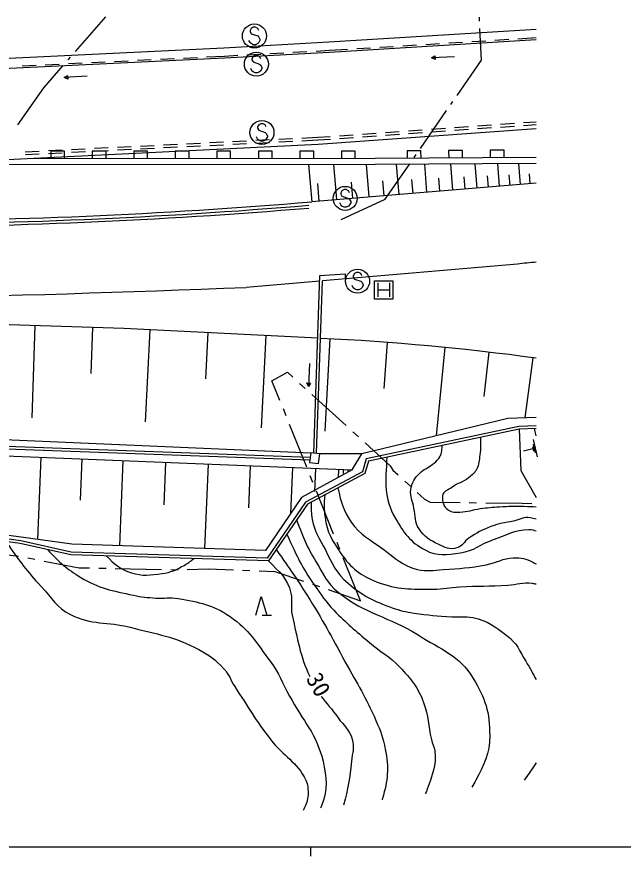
# Model space of a CAD drawing. Units: millimetres, scale not verified. Extents: x 40000 to 680000, y 20000 to 380000.
# Drawn here: x 236154 to 301884, y 204000 to 294937 of the extents above; entities that cross this region are included whole.
import ezdxf
from ezdxf.enums import TextEntityAlignment as Align

# ---------------------------------------------------------------- set-up
doc = ezdxf.new("R2010")
doc.units = ezdxf.units.MM
doc.header["$LTSCALE"] = 1000
for name, color, linetype, lineweight in [('M-BGD', 7, 'Continuous', 25), ('M-BMK-ROW', 30, 'Continuous', 25), ('M-STR-STRC', 7, 'Continuous', 25), ('M-TTL-BAND', 7, 'Continuous', 25)]:
    doc.layers.add(name, color=color, linetype=linetype, lineweight=lineweight)
doc.styles.add('ＭＳ ゴシック', font='')
doc.styles.get('ＭＳ ゴシック').set_extended_font_data('MS Gothic')

msp = doc.modelspace()

# ---------------------------------------------------------------- linework, layer by layer
at = {"layer": 'M-BGD'}
for p, q in [((245765, 294937), (242478, 291169)), ((286315, 294479), (286294, 294879)), ((286537, 290254), (286357, 293680)), ((280488, 291947), (281985, 292038)), ((282983, 292099), (284480, 292190)), ((285478, 292251), (286976, 292343)), ((287974, 292403), (289471, 292495)), ((290469, 292556), (292437, 292676)), ((263594, 290957), (265092, 291039)), ((266090, 291093), (267588, 291175)), ((268587, 291230), (270035, 291310)), ((270035, 291310), (272003, 291430)), ((273002, 291490), (274499, 291582)), ((275497, 291643), (276994, 291734)), ((277992, 291795), (279489, 291886)), ((241952, 290566), (241689, 290265)), ((246739, 290105), (248237, 290178)), ((249236, 290226), (250734, 290299)), ((251733, 290348), (253231, 290421)), ((254230, 290470), (255728, 290543)), ((256727, 290592), (258651, 290686)), ((258651, 290686), (260099, 290765)), ((261098, 290820), (262596, 290902)), ((281104, 290490), (281469, 290695)), ((283601, 290611), (281104, 290490)), ((281487, 290321), (281104, 290490)), ((281469, 290695), (281487, 290321)), ((283880, 286420), (286537, 290254)), ((236751, 289617), (238249, 289690)), ((241163, 289662), (239053, 287243)), ((239248, 289739), (240746, 289812)), ((241745, 289861), (243243, 289934)), ((244242, 289983), (245740, 290056)), ((241305, 288352), (241667, 288564)), ((243800, 288515), (241305, 288352)), ((241692, 288190), (241305, 288352)), ((241667, 288564), (241692, 288190)), ((239053, 287243), (236214, 283248)), ((283197, 285434), (283425, 285763)), ((279894, 280666), (282741, 284776)), ((282604, 282836), (281107, 282729)), ((285097, 283013), (283601, 282907)), ((287591, 283190), (286095, 283084)), ((287600, 282890), (286104, 282784)), ((290085, 283368), (288589, 283261)), ((290094, 283068), (288598, 282961)), ((292437, 283535), (291082, 283439)), ((292437, 283234), (291091, 283138)), ((270135, 281949), (268780, 281853)), ((272629, 282127), (271133, 282020)), ((275123, 282304), (273626, 282198)), ((275132, 282004), (273635, 281898)), ((277616, 282481), (276120, 282375)), ((277625, 282181), (276129, 282075)), ((280110, 282659), (278614, 282552)), ((280119, 282358), (278623, 282252)), ((282613, 282536), (281116, 282429)), ((285106, 282713), (283610, 282607)), ((253559, 281098), (252061, 281024)), ((256056, 281222), (254558, 281148)), ((258553, 281346), (257055, 281272)), ((258566, 281046), (257068, 280972)), ((261050, 281470), (259551, 281396)), ((261063, 281170), (259565, 281096)), ((263547, 281594), (262048, 281519)), ((263560, 281294), (262062, 281220)), ((266043, 281717), (264545, 281643)), ((266057, 281418), (264559, 281343)), ((268780, 281853), (267042, 281767)), ((268798, 281554), (267056, 281467)), ((270144, 281649), (268798, 281554)), ((272638, 281827), (271142, 281720)), ((238577, 280356), (237079, 280281)), ((241074, 280479), (239576, 280405)), ((241088, 280180), (239590, 280105)), ((241335, 280363), (239835, 280363)), ((239835, 280363), (239835, 279563)), ((241335, 279563), (241335, 280363)), ((243571, 280603), (242073, 280529)), ((243585, 280303), (242087, 280229)), ((245835, 280366), (244335, 280365)), ((244335, 280365), (244335, 279565)), ((246068, 280727), (244570, 280653)), ((246082, 280427), (244584, 280353)), ((245835, 279566), (245835, 280366)), ((248565, 280851), (247067, 280776)), ((248579, 280551), (247080, 280477)), ((250335, 280368), (248835, 280367)), ((248835, 280367), (248835, 279567)), ((251062, 280975), (249564, 280900)), ((251076, 280675), (249577, 280601)), ((250335, 279568), (250335, 280368)), ((253572, 280799), (252074, 280724)), ((254835, 280370), (253335, 280369)), ((253335, 280369), (253335, 279569)), ((256069, 280922), (254571, 280848)), ((254835, 279570), (254835, 280370)), ((259335, 280372), (257835, 280371)), ((257835, 280371), (257835, 279571)), ((259335, 279572), (259335, 280372)), ((263835, 280374), (262335, 280373)), ((262335, 280373), (262335, 279573)), ((263835, 279574), (263835, 280374)), ((268335, 280376), (266835, 280376)), ((266835, 280376), (266835, 279576)), ((268335, 279576), (268335, 280376)), ((272835, 280378), (271335, 280378)), ((271335, 280378), (271335, 279578)), ((272835, 279578), (272835, 280378)), ((279964, 280416), (278464, 280405)), ((278464, 280405), (278470, 279605)), ((279970, 279616), (279964, 280416)), ((284464, 280448), (282964, 280437)), ((282964, 280437), (282970, 279637)), ((284470, 279648), (284464, 280448)), ((288964, 280481), (287464, 280470)), ((287464, 280470), (287470, 279670)), ((288970, 279681), (288964, 280481)), ((238591, 280056), (237093, 279982)), ((279210, 279680), (279438, 280009)), ((267775, 278917), (268138, 274905)), ((270829, 275126), (270517, 278918)), ((274334, 275415), (274046, 278920)), ((276098, 275189), (278755, 279023)), ((277589, 275682), (277321, 278937)), ((280616, 275931), (280367, 278959)), ((283433, 276163), (283201, 278980)), ((286053, 276379), (285837, 278999)), ((288490, 276579), (288289, 279017)), ((290757, 276766), (290571, 279033)), ((282024, 276047), (281908, 277456)), ((284743, 276271), (284635, 277581)), ((287271, 276479), (287171, 277698)), ((289624, 276673), (289530, 277806)), ((291812, 276853), (291725, 277907)), ((292437, 276904), (268138, 274905)), ((268933, 274970), (268777, 276866)), ((272582, 275270), (272437, 277023)), ((275961, 275548), (275827, 277176)), ((279102, 275807), (278978, 277321)), ((271299, 272988), (276098, 275189)), ((290413, 268153), (269296, 266329)), ((268994, 266303), (261004, 265612)), ((268652, 247650), (269296, 266329)), ((274915, 264349), (274915, 266349)), ((274915, 266349), (276915, 266349)), ((275290, 266099), (275290, 264599)), ((276540, 266099), (276540, 264599)), ((276915, 266349), (276915, 264349)), ((275290, 265349), (276540, 265349)), ((276915, 264349), (274915, 264349)), ((238114, 261492), (237796, 251497)), ((244352, 261293), (244193, 256296)), ((250587, 261040), (250077, 251053)), ((256864, 260720), (256608, 255726)), ((263140, 260399), (262630, 250412)), ((270080, 260046), (269556, 250060)), ((276312, 259653), (275939, 254667)), ((282534, 259116), (281599, 249529)), ((287323, 258602), (286766, 253818)), ((267887, 257393), (267773, 254896)), ((292101, 258003), (291220, 251488)), ((267773, 254896), (267603, 255279)), ((267603, 255279), (267978, 255262)), ((267978, 255262), (267773, 254896)), ((267915, 247204), (184204, 250214)), ((292437, 249541), (292253, 250326)), ((267904, 246905), (184214, 249913)), ((185285, 249363), (272490, 245856)), ((292038, 248365), (292148, 247895)), ((292108, 248629), (292328, 247690)), ((292123, 249127), (292563, 247250)), ((272490, 245856), (273555, 247573)), ((292093, 248130), (291092, 247895)), ((238758, 247213), (238400, 238315)), ((243207, 247034), (243028, 242585)), ((247656, 246855), (247284, 237625)), ((252271, 246669), (252085, 242054)), ((256886, 246484), (256518, 237334)), ((261461, 246300), (261277, 241725)), ((266035, 246116), (265834, 241116)), ((268535, 246015), (268435, 243515)), ((271035, 245915), (271000, 245036)), ((271535, 245895), (271517, 245455)), ((272034, 245874), (272023, 245599)), ((262060, 230123), (262660, 232123)), ((262660, 232123), (263260, 230123)), ((262760, 230123), (263760, 230123))]:
    msp.add_line(p, q, dxfattribs=at)
for points in [[(68027, 287389), (87886, 287385), (125865, 287492), (140366, 287655), (157632, 287941), (178592, 288420), (198136, 288998), (212067, 289488), (233787, 290379), (258604, 291590), (269983, 292214), (292437, 293583)], [(68027, 286289), (87888, 286285), (125873, 286392), (140381, 286555), (157653, 286841), (178620, 287320), (198171, 287899), (212109, 288389), (233837, 289281), (258661, 290491), (270047, 291115), (292437, 292481)], [(292437, 282785), (268825, 281107), (234365, 279398), (218363, 279209), (189485, 278326), (151145, 277281), (122612, 276951), (95292, 277472), (85967, 277786)], [(292437, 279706), (275003, 279579), (237667, 279562)], [(292437, 279047), (275006, 278920), (232280, 278900)], [(268352, 247660), (269015, 266898), (271737, 267086), (271759, 266542)], [(268781, 260111), (247758, 261185), (183432, 263233)], [(292437, 251534), (289377, 251420), (273555, 247573), (269009, 247573)], [(292437, 250334), (290596, 250253), (274275, 246787), (273866, 245446), (267654, 242142), (263433, 235998), (242013, 236650), (236531, 237869), (214704, 240834), (188047, 244434), (183541, 249629)], [(292437, 250634), (290558, 250551), (274040, 247044), (273615, 245652), (267448, 242372), (263278, 236303), (242050, 236949), (236584, 238164), (214744, 241131), (188200, 244716), (183927, 249641)], [(184188, 250704), (227283, 249468), (268011, 247706)], [(290596, 250253), (290790, 245796), (292437, 242843)], [(272490, 245856), (267024, 242848), (263094, 237127), (242127, 237787), (236619, 238568), (214703, 241448), (188655, 245010), (185285, 249363)]]:
    msp.add_lwpolyline(points, dxfattribs=at)
msp.add_lwpolyline([(267872, 246662), (268870, 246529), (269009, 247573), (268011, 247706)], close=True, dxfattribs=at)
for centre, radius, start, end in [((218871, 855064), 582247, 270.02596, 274.85393), ((218871, 855064), 582599, 270.02596, 274.81694), ((218871, 855064), 582899, 270.02596, 274.81466), ((324319, -55246), 325172, 95.62669, 95.98521), ((166200, 2726779), 2462992, 270.4005, 272.20593), ((256369, -7478), 267875, 82.26198, 87.28011)]:
    msp.add_arc(centre, radius, start, end, dxfattribs=at)
for points, knots in [([(286400, 249362), (286427, 248504), (286443, 248218), (286343, 247495), (286256, 246865), (286268, 246475), (285982, 245906), (285763, 245470), (285495, 245314), (285121, 245001), (284495, 244477), (283962, 244448), (283314, 243952), (282892, 243630), (282358, 243568), (282307, 243040), (282244, 242394), (282388, 241850), (282935, 241500), (283348, 241236), (283680, 241273), (284171, 241280), (285051, 241294), (285521, 241535), (286393, 241658), (287201, 241772), (287658, 241808), (288473, 241857), (289511, 241918), (290096, 241931), (291135, 241907), (291685, 241894), (292024, 241881), (292437, 241853)], [0, 0, 0, 0, 1, 1, 1, 2, 2, 2, 3, 3, 3, 4, 4, 4, 5, 5, 5, 6, 6, 6, 7, 7, 7, 8, 8, 8, 9, 9, 9, 10, 10, 10, 11, 11, 11, 11]), ([(292437, 240514), (292249, 240578), (292044, 240629), (291810, 240666), (291089, 240782), (290691, 240457), (289978, 240300), (289027, 240091), (288461, 240072), (287552, 239723), (286559, 239342), (286026, 239046), (285147, 238449), (284609, 238084), (284486, 237567), (283859, 237393), (283085, 237179), (282569, 237450), (281842, 237791), (280901, 238234), (280334, 238586), (279762, 239455), (279264, 240212), (279385, 240819), (279201, 241706), (279040, 242482), (278761, 242920), (278861, 243706), (278960, 244498), (279276, 244931), (279831, 245504), (280275, 245963), (280688, 246019), (281185, 246420), (281481, 246660), (281673, 246780), (281894, 247090), (282222, 247549), (282214, 247884), (282272, 248485)], [0, 0, 0, 0, 1, 1, 1, 2, 2, 2, 3, 3, 3, 4, 4, 4, 5, 5, 5, 6, 6, 6, 7, 7, 7, 8, 8, 8, 9, 9, 9, 10, 10, 10, 11, 11, 11, 12, 12, 12, 13, 13, 13, 13]), ([(276264, 247255), (276135, 244495), (275870, 242864), (277197, 240599), (278123, 239019), (278787, 238040), (280404, 237180), (281731, 236474), (282752, 236655), (284242, 236864), (285729, 237072), (286391, 237802), (287807, 238303), (289279, 238824), (290094, 239353), (291656, 239385), (291964, 239391), (292209, 239336), (292437, 239238)], [0, 0, 0, 0, 1, 1, 1, 2, 2, 2, 3, 3, 3, 4, 4, 4, 5, 5, 5, 6, 6, 6, 6]), ([(270952, 243892), (271322, 242252), (271533, 241483), (272402, 240201), (273384, 238753), (274403, 238334), (275819, 237308), (277197, 236309), (277908, 235478), (279562, 235077), (280623, 234820), (281268, 234984), (282359, 235055), (284185, 235175), (285217, 235239), (287017, 235569), (288201, 235786), (288801, 236294), (290004, 236325), (290833, 236347), (291337, 236240), (292075, 235862), (292202, 235797), (292323, 235731), (292437, 235664)], [0, 0, 0, 0, 1, 1, 1, 2, 2, 2, 3, 3, 3, 4, 4, 4, 5, 5, 5, 6, 6, 6, 7, 7, 7, 8, 8, 8, 8]), ([(269546, 243148), (269421, 242106), (269440, 241665), (269563, 240727), (269782, 239068), (270333, 238179), (271287, 236804), (272404, 235194), (273396, 234394), (275229, 233701), (277452, 232861), (278888, 232930), (281264, 232932), (282402, 232932), (283032, 233096), (284167, 233173), (286192, 233309), (287335, 233226), (289361, 233350), (290398, 233413), (290988, 233747), (292011, 233570), (292163, 233544), (292304, 233519), (292437, 233493)], [0, 0, 0, 0, 1, 1, 1, 2, 2, 2, 3, 3, 3, 4, 4, 4, 5, 5, 5, 6, 6, 6, 7, 7, 7, 8, 8, 8, 8]), ([(268070, 242364), (268032, 241535), (268069, 241211), (268186, 240486), (268409, 239096), (268956, 238423), (269604, 237173), (270389, 235659), (270767, 234674), (272064, 233566), (273690, 232175), (274843, 231634), (276858, 230914), (277742, 230598), (278264, 230483), (279192, 230346), (280785, 230110), (281685, 230010), (283293, 229924), (284187, 229876), (284709, 230044), (285585, 229860), (287196, 229522), (287996, 228878), (289307, 227882), (290367, 227076), (290626, 226266), (291315, 225126), (291766, 224379), (292129, 223757), (292437, 223138)], [0, 0, 0, 0, 1, 1, 1, 2, 2, 2, 3, 3, 3, 4, 4, 4, 5, 5, 5, 6, 6, 6, 7, 7, 7, 8, 8, 8, 9, 9, 9, 10, 10, 10, 10]), ([(266475, 240426), (267307, 238310), (267559, 237594), (268563, 235943), (269404, 234559), (269748, 233614), (271001, 232588), (273963, 230163), (276413, 230021), (279644, 227969), (282154, 226374), (284086, 225802), (285625, 223256), (286930, 221098), (287422, 219573), (287411, 217052), (287402, 215077), (286825, 213973), (285906, 212226), (285765, 211959), (285628, 211706), (285492, 211466)], [0, 0, 0, 0, 1, 1, 1, 2, 2, 2, 3, 3, 3, 4, 4, 4, 5, 5, 5, 6, 6, 6, 7, 7, 7, 7]), ([(265409, 238875), (266660, 236261), (266992, 235385), (268394, 233388), (269174, 232276), (269586, 231621), (270528, 230643), (271935, 229181), (272829, 228466), (274375, 227150), (275627, 226085), (276514, 225693), (277645, 224500), (278893, 223181), (279609, 222349), (280251, 220650), (280815, 219158), (280695, 218199), (281091, 216654), (281216, 216165), (281384, 215913), (281448, 215413), (281656, 213782), (281174, 212838), (280648, 211281), (280585, 211095), (280520, 210927), (280450, 210770)], [0, 0, 0, 0, 1, 1, 1, 2, 2, 2, 3, 3, 3, 4, 4, 4, 5, 5, 5, 6, 6, 6, 7, 7, 7, 8, 8, 8, 9, 9, 9, 9]), ([(234976, 238080), (236660, 235732), (237147, 234978), (238804, 233218), (239980, 231968), (240450, 230961), (241978, 230178), (244276, 229002), (245948, 229468), (248445, 228809), (251402, 228029), (253195, 227827), (255889, 226378), (257061, 225748), (257703, 225298), (258601, 224316), (259198, 223663), (259297, 223123), (259778, 222381), (261260, 220095), (262034, 218771), (263688, 216607), (265064, 214807), (266519, 214271), (267483, 212221), (267715, 211726), (267720, 211389), (267724, 210843), (267729, 210218), (267623, 209848), (267345, 209287), (267285, 209165), (267231, 209049), (267179, 208938)], [0, 0, 0, 0, 1, 1, 1, 2, 2, 2, 3, 3, 3, 4, 4, 4, 5, 5, 5, 6, 6, 6, 7, 7, 7, 8, 8, 8, 9, 9, 9, 10, 10, 10, 11, 11, 11, 11]), ([(239486, 237212), (240903, 235721), (241526, 235158), (243092, 234203), (245099, 232979), (246497, 232779), (248793, 232269), (249730, 232061), (250275, 232034), (251232, 231963), (252175, 231894), (252721, 232080), (253651, 231910), (255938, 231490), (257370, 231294), (259276, 229963), (261360, 228507), (262099, 227153), (263617, 225114), (264622, 223764), (264909, 222829), (265709, 221349), (267184, 218617), (268638, 217304), (269345, 214281), (269763, 212489), (269889, 211288), (269228, 209570), (269177, 209439), (269126, 209316), (269075, 209200)], [0, 0, 0, 0, 1, 1, 1, 2, 2, 2, 3, 3, 3, 4, 4, 4, 5, 5, 5, 6, 6, 6, 7, 7, 7, 8, 8, 8, 9, 9, 9, 10, 10, 10, 10]), ([(245834, 236534), (246827, 235588), (247348, 235096), (248573, 234705), (249809, 234311), (250608, 234453), (251894, 234625), (252880, 234757), (253427, 235002), (254282, 235511), (254713, 235768), (254888, 235876), (255338, 236245)], [0, 0, 0, 0, 1, 1, 1, 2, 2, 2, 3, 3, 3, 4, 4, 4, 4]), ([(264266, 237211), (265907, 234915), (266349, 234257), (267594, 232305), (269356, 229544), (270187, 227902), (271756, 225027), (273094, 222576), (273969, 221259), (275077, 218696), (275581, 217529), (275858, 216853), (276096, 215604), (276489, 213543), (276395, 212247), (275779, 210241), (275766, 210200), (275753, 210160), (275740, 210120)], [0, 0, 0, 0, 1, 1, 1, 2, 2, 2, 3, 3, 3, 4, 4, 4, 5, 5, 5, 6, 6, 6, 6]), ([(263433, 235998), (264677, 234728), (265493, 234124), (265860, 232503), (266064, 231601), (265793, 231042), (265995, 230139), (266595, 227463), (266858, 225723), (267900, 223483)], [0, 0, 0, 0, 1, 1, 1, 2, 2, 2, 3, 3, 3, 3]), ([(269142, 221313), (269715, 220543), (270315, 219960), (270987, 218992), (271600, 218106), (272200, 217723), (272509, 216691), (272778, 215794), (272515, 215227), (272428, 214294), (272251, 212408), (272065, 211350), (271574, 209520)], [0, 0, 0, 0, 1, 1, 1, 2, 2, 2, 3, 3, 3, 4, 4, 4, 4])]:
    msp.add_open_spline(points, degree=3, knots=knots, dxfattribs=at)
msp.add_open_spline([(292437, 214120), (292069, 213526), (291640, 212954), (291163, 212249)], degree=3, dxfattribs=at)
at = {"layer": 'M-BMK-ROW'}
for p, q in [((263814, 255512), (265479, 256430)), ((265479, 256430), (266070, 255894)), ((264672, 253378), (263814, 255512)), ((266810, 255221), (267403, 254684)), ((268143, 254012), (271845, 250650)), ((265345, 251708), (265046, 252450)), ((267585, 246142), (265718, 250781)), ((272585, 249978), (273177, 249440)), ((273918, 248768), (276635, 246302)), ((276635, 246302), (276929, 245818)), ((276929, 245818), (277493, 245302)), ((268257, 244472), (267958, 245215)), ((278231, 244627), (278821, 244088)), ((270498, 238906), (268631, 243545)), ((279559, 243413), (280362, 242678)), ((280362, 242678), (280946, 242360)), ((280946, 242360), (284193, 242319)), ((285192, 242307), (285992, 242297)), ((286992, 242284), (290925, 242235)), ((290925, 242235), (291992, 242225)), ((271170, 237237), (270871, 237979)), ((231398, 237156), (236355, 236500)), ((237338, 236318), (238124, 236167)), ((239106, 235978), (242915, 235246)), ((273410, 231671), (271543, 236309)), ((242915, 235246), (244036, 235224)), ((245036, 235204), (245836, 235188)), ((246835, 235168), (251834, 235068)), ((252834, 235048), (253634, 235032)), ((254633, 235051), (256882, 235140)), ((256882, 235140), (259630, 235033)), ((260629, 234994), (261428, 234962)), ((262427, 234923), (264138, 234856)), ((264138, 234856), (267248, 233788)), ((268193, 233463), (268950, 233203)), ((269896, 232878), (273410, 231671))]:
    msp.add_line(p, q, dxfattribs=at)
at = {"layer": 'M-STR-STRC'}
for p, q in [((261791, 293803), (261554, 293685)), ((262027, 293803), (261791, 293803)), ((262263, 293685), (262027, 293803)), ((261554, 293685), (261436, 293448)), ((261436, 293448), (261436, 293330)), ((261436, 293330), (261554, 293094)), ((261554, 293094), (262263, 292857)), ((262382, 293448), (262263, 293685)), ((262263, 292857), (262382, 292739)), ((261436, 292148), (261318, 292385)), ((261554, 292030), (261436, 292148)), ((261791, 291912), (261554, 292030)), ((262027, 291912), (261791, 291912)), ((262263, 292030), (262027, 291912)), ((262382, 292148), (262263, 292030)), ((262382, 292739), (262500, 292503)), ((262500, 292385), (262382, 292148)), ((262500, 292503), (262500, 292385)), ((261764, 290633), (261646, 290397)), ((261646, 290397), (261646, 290278)), ((261646, 290278), (261764, 290042)), ((262001, 290751), (261764, 290633)), ((262237, 290751), (262001, 290751)), ((262474, 290633), (262237, 290751)), ((262592, 290397), (262474, 290633)), ((261646, 289097), (261528, 289333)), ((261764, 290042), (262474, 289806)), ((262474, 289806), (262592, 289687)), ((262592, 289687), (262710, 289451)), ((262710, 289333), (262592, 289097)), ((262710, 289451), (262710, 289333)), ((261764, 288978), (261646, 289097)), ((262001, 288860), (261764, 288978)), ((262237, 288860), (262001, 288860)), ((262474, 288978), (262237, 288860)), ((262592, 289097), (262474, 288978)), ((262374, 283234), (262256, 282998)), ((262256, 282998), (262256, 282880)), ((262256, 282880), (262374, 282643)), ((262611, 283352), (262374, 283234)), ((262847, 283352), (262611, 283352)), ((263083, 283234), (262847, 283352)), ((263201, 282998), (263083, 283234)), ((262256, 281698), (262138, 281934)), ((262374, 282643), (263083, 282407)), ((263083, 282407), (263201, 282289)), ((263201, 282289), (263320, 282052)), ((263320, 281934), (263201, 281698)), ((263320, 282052), (263320, 281934)), ((262374, 281580), (262256, 281698)), ((262611, 281461), (262374, 281580)), ((262847, 281461), (262611, 281461)), ((263083, 281580), (262847, 281461)), ((263201, 281698), (263083, 281580)), ((271400, 276093), (271281, 275857)), ((271281, 275857), (271281, 275739)), ((271281, 275739), (271400, 275502)), ((271636, 276211), (271400, 276093)), ((271872, 276211), (271636, 276211)), ((272109, 276093), (271872, 276211)), ((272227, 275857), (272109, 276093)), ((271281, 274557), (271163, 274793)), ((271400, 275502), (272109, 275266)), ((272109, 275266), (272227, 275148)), ((272227, 275148), (272345, 274911)), ((272345, 274793), (272227, 274557)), ((272345, 274911), (272345, 274793)), ((271400, 274439), (271281, 274557)), ((271636, 274320), (271400, 274439)), ((271872, 274320), (271636, 274320)), ((272109, 274439), (271872, 274320)), ((272227, 274557), (272109, 274439)), ((272740, 267121), (272622, 266884)), ((272622, 266884), (272622, 266766)), ((272622, 266766), (272740, 266530)), ((272976, 267239), (272740, 267121)), ((272740, 266530), (273449, 266293)), ((273213, 267239), (272976, 267239)), ((273449, 267121), (273213, 267239)), ((273567, 266884), (273449, 267121)), ((272622, 265584), (272504, 265821)), ((272740, 265466), (272622, 265584)), ((273449, 266293), (273567, 266175)), ((273567, 265584), (273449, 265466)), ((273567, 266175), (273686, 265939)), ((273686, 265821), (273567, 265584)), ((273686, 265939), (273686, 265821)), ((272976, 265348), (272740, 265466)), ((273213, 265348), (272976, 265348)), ((273449, 265466), (273213, 265348))]:
    msp.add_line(p, q, dxfattribs=at)
for centre in [(261909, 292857), (262119, 289806), (262729, 282407), (271754, 275266), (273095, 266293)]:
    msp.add_circle(centre, 1300, dxfattribs=at)
at = {"layer": 'M-TTL-BAND'}
for p, q in [((40000, 205000), (579000, 205000)), ((268000, 205000), (268000, 204000))]:
    msp.add_line(p, q, dxfattribs=at)

# ---------------------------------------------------------------- texts
at = {"layer": 'M-BGD', "style": 'ＭＳ ゴシック'}
msp.add_text('30', height=1833, rotation=299.561, dxfattribs=at).set_placement((266976, 222959), align=Align.BOTTOM_LEFT)

doc.saveas('drawing.dxf')
